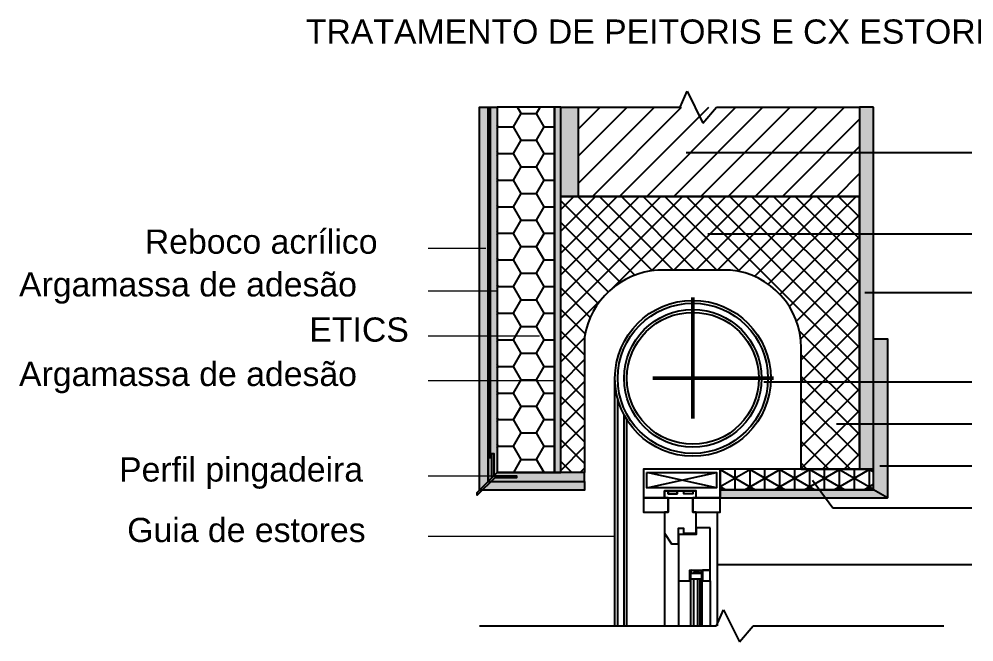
# Model space of a CAD drawing. Header units: millimetres. Extents: x 1778 to 2471, y 1406 to 1876.
# Drawn here: x 2060.618 to 2061.408, y 1493.575 to 1494.09 of the extents above; entities that cross this region are included whole.
import ezdxf

# ---------------------------------------------------------------- set-up
doc = ezdxf.new("R2010")
doc.units = ezdxf.units.MM
doc.linetypes.add('H', pattern=[0.09375, 0.0625, -0.03125])
doc.layers.add('ARQ_PORMENORES', color=8, linetype='Continuous')
doc.styles.get("Standard").update_dxf_attribs({"font": 'arial.ttf'})

msp = doc.modelspace()

# ---------------------------------------------------------------- hatches: boundary and pattern name
at = {"layer": 'ARQ_PORMENORES', "ltscale": 0.0002, "true_color": 0xf7f281}
h = msp.add_hatch(color=51, dxfattribs=at)
h.paths.add_polyline_path([(2061.085904732907, 1493.707528449713), (2061.006392470129, 1493.707528449713), (2060.999149790083, 1493.700285769666), (2061.085904732907, 1493.700285769666)])
h.paths.add_polyline_path([(2061.006392470129, 1494.016852500426), (2060.999149790083, 1494.016852500426), (2060.999149790083, 1493.700285769666), (2061.006392470129, 1493.707528449713)])
at = {"layer": 'ARQ_PORMENORES', "ltscale": 0.0002}
h = msp.add_hatch(color=256, dxfattribs=at)
h.dxf.hatch_style = 1
h.paths.add_polyline_path([(2061.013635150219, 1494.016851982969), (2061.006392470129, 1494.016852500426), (2061.006392470129, 1493.707528449713), (2061.013660282755, 1493.714771129758)])
at = {"layer": 'ARQ_PORMENORES', "ltscale": 0.002}
h = msp.add_hatch(dxfattribs=at)
h.set_pattern_fill('HONEY,_O', color=256, scale=0.004, angle=360)
h.set_pattern_definition([(360, (1924.273631958106, 1550.268946349317), (0.01905, 0.01099852258), [0.0127, -0.0254]), (120, (1924.273631958106, 1550.268946349317), (-0.01904999995837676, 0.01099852265209357), [0.01269999999999999, -0.02539999999999997]), (60.00000000000001, (1924.273631958106, 1550.268946349317), (4.16232377600325e-11, 0.02199704523209356), [-0.0254, 0.0127])])
h.paths.add_polyline_path([(2061.061158279709, 1494.016852500426), (2061.013635150219, 1494.016851982969), (2061.013660282755, 1493.714771131849), (2061.061158279638, 1493.714771130705)])
at = {"layer": 'ARQ_PORMENORES', "ltscale": 0.0002, "true_color": 0x939598}
h = msp.add_hatch(color=252, dxfattribs=at)
h.dxf.hatch_style = 1
h.paths.add_polyline_path([(2061.061158279638, 1493.714771130705), (2061.066254578634, 1493.714771130581), (2061.066254578705, 1494.016852500426), (2061.061158279709, 1494.016852500426)])
at = {"layer": 'ARQ_PORMENORES', "ltscale": 0.0002, "true_color": 0xc7c8ca}
h = msp.add_hatch(color=9, dxfattribs=at)
h.dxf.hatch_style = 1
h.paths.add_polyline_path([(2061.066254578687, 1494.016852500426), (2061.080748866738, 1494.016852500426), (2061.080748866738, 1493.943107035567), (2061.066254578687, 1493.943107035567)])
at = {"layer": 'ARQ_PORMENORES', "ltscale": 0.0002}
h = msp.add_hatch(dxfattribs=at)
h.set_pattern_fill('ANSI31', color=256, scale=0.005, angle=360, style=0)
h.set_pattern_definition([(45, (1924.30936662405, 1549.629303570099), (-0.01122532015133644, 0.01122532015133644), [])])
h.paths.add_polyline_path([(2061.080748866747, 1494.016852500426), (2061.313340996701, 1494.016852500426), (2061.313340996701, 1493.943107035566), (2061.08074886673, 1493.943107035567)])
at = {"layer": 'ARQ_PORMENORES', "ltscale": 0.0002, "true_color": 0xc7c8ca}
h = msp.add_hatch(color=9, dxfattribs=at)
h.dxf.hatch_style = 1
h.paths.add_polyline_path([(2061.313340996701, 1494.016852500426), (2061.324999862904, 1494.016852500426), (2061.324999862904, 1493.717721490127), (2061.313340996702, 1493.717721490127)])
at = {"layer": 'ARQ_PORMENORES', "ltscale": 0.0002}
h = msp.add_hatch(dxfattribs=at)
h.set_pattern_fill('ANSI37', color=256, scale=0.004, angle=270)
h.set_pattern_definition([(315, (1924.273631958106, 1550.268946349317), (0.008980256121069155, 0.00898025612106915), []), (45, (1924.273631958106, 1550.268946349317), (-0.00898025612106915, 0.008980256121069155), [])])
edge = h.paths.add_edge_path()
edge.add_line((2061.206756276575, 1493.882232037344), (2061.146497152142, 1493.882221367832))
edge.add_arc((2061.151213173949, 1493.816229841932), 0.06615982430711248, 94.08763931571049, 170.8456081078182)
edge.add_line((2061.085896012795, 1493.826755563339), (2061.085904732907, 1493.714771130108))
edge.add_line((2061.085904732907, 1493.714771130108), (2061.066254578634, 1493.714771130581))
edge.add_line((2061.066254578634, 1493.714771130581), (2061.066254578687, 1493.943107035567))
edge.add_line((2061.066254578687, 1493.943107035567), (2061.313340996699, 1493.943107035566))
edge.add_line((2061.313340996699, 1493.943107035566), (2061.313340996699, 1493.717721490127))
edge.add_line((2061.313340996699, 1493.717721490127), (2061.265278107073, 1493.717721490127))
edge.add_line((2061.265278107073, 1493.717721490127), (2061.265278107073, 1493.817786614281))
edge.add_arc((2061.200282745, 1493.817559461406), 0.06499575901179702, 0.200242719160842, 84.2839036005939)
at = {"layer": 'ARQ_PORMENORES', "ltscale": 0.0002, "true_color": 0x705651}
h = msp.add_hatch(color=251, dxfattribs=at)
h.dxf.hatch_style = 2
h.paths.add_polyline_path([(2061.336658729111, 1493.825217522272), (2061.324999862905, 1493.825217522272), (2061.324999862906, 1493.700665795013), (2061.336658729111, 1493.693803179369)])
at = {"layer": 'ARQ_PORMENORES', "linetype": 'Continuous', "ltscale": 0.0002}
msp.add_hatch(color=7, dxfattribs=at).paths.add_polyline_path([(2061.009390184825, 1493.710521938341), (2061.009390184825, 1493.730699944012), (2061.010912557502, 1493.730699944012), (2061.010924000464, 1493.712044311018), (2061.029584923915, 1493.712044311018), (2061.029584923915, 1493.710521938341), (2061.011874370877, 1493.710521938341), (2060.997103678419, 1493.69606294849), (2060.997103678419, 1493.698249123545)])
at = {"layer": 'ARQ_PORMENORES', "ltscale": 0.0002}
h = msp.add_hatch(dxfattribs=at)
h.set_pattern_fill('NET3,_O', color=256, scale=3.238573945711311e-05, angle=270)
h.set_pattern_definition([(270, (1768.764683856863, 1347.520622985621), (0.01233896673316009, -3.022100364882128e-18), []), (329.9999999999999, (1768.764683856863, 1347.520622985621), (0.006169483366580052, 0.01068585864736773), []), (29.99999999999996, (1768.764683856863, 1347.520622985621), (-0.006169483366580043, 0.01068585864736773), [])])
h.paths.add_polyline_path([(2061.324999862906, 1493.717721490127), (2061.198189568181, 1493.717721468073), (2061.198189568181, 1493.700665795013), (2061.324999862906, 1493.700665795013)])
at = {"layer": 'ARQ_PORMENORES', "ltscale": 0.0002, "true_color": 0x939598}
h = msp.add_hatch(color=252, dxfattribs=at)
h.dxf.hatch_style = 1
h.paths.add_polyline_path([(2061.085904732995, 1493.714769999067), (2061.013660282755, 1493.714771129758), (2061.006392470129, 1493.707528449713), (2061.085904732907, 1493.707528449713)])
at = {"layer": 'ARQ_PORMENORES', "ltscale": 0.0002, "true_color": 0x705651}
h = msp.add_hatch(color=251, dxfattribs=at)
h.dxf.hatch_style = 2
h.paths.add_polyline_path([(2061.324999862906, 1493.700665795013), (2061.198189568181, 1493.700665795013), (2061.198189568181, 1493.693803179369), (2061.336658729111, 1493.693803179369)])

# ---------------------------------------------------------------- linework, layer by layer
at = {"layer": 'ARQ_PORMENORES'}
for p, q in [((2061.165108528408, 1494.016852500426), (2061.170764454335, 1494.030049660911)), ((2061.170764454335, 1494.030049660911), (2061.183961614818, 1494.003655339942)), ((2061.007907201593, 1494.016729692112), (2061.007892146839, 1493.726331228846)), ((2061.183961614818, 1494.003655339942), (2061.19527346666, 1494.016852500425)), ((2061.324999862906, 1493.717721490128), (2061.324999862904, 1494.016852500426)), ((2061.313340996701, 1493.729380356333), (2061.313340996699, 1493.943107035566)), ((2061.111137890903, 1493.588056417241), (2061.111137890904, 1493.792710756266)), ((2061.113469664144, 1493.588056417241), (2061.113469664144, 1493.775531866384)), ((2061.118716153936, 1493.588056417241), (2061.118716153936, 1493.762389772485)), ((2061.121047927177, 1493.588056417241), (2061.121047927177, 1493.758372224949)), ((2061.265278107073, 1493.717721490127), (2061.313340996701, 1493.717721490127)), ((2061.137563463917, 1493.702168604176), (2061.195274851629, 1493.714806773575)), ((2061.195274851629, 1493.702168604176), (2061.137563463917, 1493.714806773575)), ((2061.274444830521, 1493.708662397313), (2061.291324944718, 1493.685784062318)), ((2061.178369495633, 1493.699632612471), (2061.152137046673, 1493.699632612471)), ((2061.152137046673, 1493.693803179369), (2061.152137046673, 1493.699632612471)), ((2061.152137046673, 1493.699632612471), (2061.178369495633, 1493.699632612471)), ((2061.155050800893, 1493.699632612471), (2061.155050800893, 1493.697194920578)), ((2061.162483328098, 1493.697194920579), (2061.162483328098, 1493.699632612471)), ((2061.168023214208, 1493.697194920579), (2061.168023214208, 1493.699632612471)), ((2061.175455741412, 1493.699632612471), (2061.175455741412, 1493.697194920578)), ((2061.134648747366, 1493.693803179369), (2061.152137046673, 1493.693803179369)), ((2061.155050800893, 1493.697194920578), (2061.162483328098, 1493.697194920579)), ((2061.175455741412, 1493.697194920578), (2061.168023214208, 1493.697194920579)), ((2061.195857794948, 1493.588056417242), (2061.195857794948, 1493.682144313164)), ((2061.163795912877, 1493.668736617029), (2061.167876516049, 1493.668736617029)), ((2061.167876516049, 1493.668736617029), (2061.167876516049, 1493.664656013857)), ((2061.152137046673, 1493.664656013857), (2061.152137046673, 1493.588056417241)), ((2061.182450098805, 1493.631428245175), (2061.174288892462, 1493.634051490071)), ((2061.174288892461, 1493.631428245175), (2061.182450098805, 1493.634051490071)), ((2061.163795912877, 1493.625307340418), (2061.163795912878, 1493.588056417242)), ((2061.173123005841, 1493.625307340418), (2061.173705949151, 1493.624724397107)), ((2061.173705949151, 1493.627056170348), (2061.183033042114, 1493.627056170348)), ((2061.173705949151, 1493.627056170348), (2061.173705949152, 1493.588056417242)), ((2061.176037722392, 1493.627056170348), (2061.176037722392, 1493.588056417242)), ((2061.179535382254, 1493.627056170348), (2061.179535382254, 1493.588056417242)), ((2061.181284212184, 1493.627056170348), (2061.181284212184, 1493.588056417242)), ((2061.183033042114, 1493.627056170348), (2061.183033042115, 1493.588056417242)), ((2061.183615985426, 1493.625307340418), (2061.183033042115, 1493.624724397107)), ((2061.190028361837, 1493.625307340418), (2061.190028361838, 1493.588056417242))]:
    msp.add_line(p, q, dxfattribs=at)
at = {"layer": 'ARQ_PORMENORES', "ltscale": 0.0002}
for p, q in [((2061.170015414691, 1493.979364447125), (2061.406258404137, 1493.979364447125)), ((2061.187935584475, 1493.912125422941), (2061.406258404137, 1493.912162520683)), ((2061.317803555222, 1493.863738847374), (2061.406258404137, 1493.863738847374)), ((2061.234380171055, 1493.789713273771), (2061.406258404137, 1493.789713273771)), ((2061.294429877021, 1493.755070203287), (2061.406258404137, 1493.755070203287)), ((2061.330144479048, 1493.720427132803), (2061.406258404137, 1493.720427132803)), ((2061.291324944718, 1493.685784062318), (2061.406258404137, 1493.685784062318)), ((2061.195857794948, 1493.638880358468), (2061.406258404137, 1493.638880358468)), ((2061.195197259186, 1493.588056417241), (2061.200853185113, 1493.601253577727)), ((2061.200853185113, 1493.601253577727), (2061.214050345596, 1493.574859256757)), ((2060.999149790083, 1493.588056417242), (2061.195197259186, 1493.588056417242)), ((2061.214050345596, 1493.574859256757), (2061.225362197438, 1493.588056417241)), ((2061.225362197438, 1493.588056417241), (2061.383293518649, 1493.588056417242))]:
    msp.add_line(p, q, dxfattribs=at)
at = {"layer": 'ARQ_PORMENORES', "lineweight": 5}
for p, q in [((2061.004391562482, 1493.900028514543), (2060.956604563614, 1493.900028514543)), ((2061.013654828512, 1493.864623752435), (2060.956604563614, 1493.864623752435)), ((2061.048634953353, 1493.827462368733), (2060.956604563617, 1493.827462368733)), ((2061.061158279656, 1493.790597431943), (2060.956604563617, 1493.790597431954)), ((2061.010446779356, 1493.711831302682), (2060.956696622594, 1493.711831302682)), ((2061.111137890903, 1493.661831302681), (2060.956696622594, 1493.661831302681))]:
    msp.add_line(p, q, dxfattribs=at)
at = {"layer": 'ARQ_PORMENORES', "linetype": 'H', "lineweight": 50}
for p, q in [((2061.175584857426, 1493.859514156046), (2061.175584857426, 1493.725907356485)), ((2061.242388257206, 1493.792710756265), (2061.108781457646, 1493.792710756265))]:
    msp.add_line(p, q, dxfattribs=at)
at = {"layer": 'ARQ_PORMENORES', "ltscale": 0.0002}
for points in [[(2061.006392470129, 1493.707528449713), (2060.999149790083, 1493.700285769667), (2060.999149790083, 1494.016852500426), (2061.006392470129, 1494.016852500426), (2061.006392470129, 1493.707528449713)], [(2061.006392470129, 1493.707528449713), (2061.006392470129, 1494.016852500426), (2061.013635150176, 1494.016852500426), (2061.013660282755, 1493.714771129758)], [(2060.999149790083, 1493.700285769666), (2061.006392470129, 1493.707528449713), (2061.006392470129, 1493.707528449713), (2061.085904732907, 1493.707528449713), (2061.085904732907, 1493.700285769666), (2060.999149790083, 1493.700285769666), (2060.999149790083, 1493.700285769667)]]:
    msp.add_lwpolyline(points, dxfattribs=at)
at = {"layer": 'ARQ_PORMENORES', "ltscale": 0.002}
msp.add_lwpolyline([(2061.013660282755, 1493.714771131849), (2061.013660282755, 1493.714771131849), (2061.013660282755, 1493.714771131849), (2061.061158279638, 1493.714771130705), (2061.061158279709, 1494.016852500426), (2061.013635150219, 1494.016851982969), (2061.013660282755, 1493.714771131849)], dxfattribs=at)
at = {"layer": 'ARQ_PORMENORES', "ltscale": 0.0002}
for points in [[(2061.061158279638, 1493.714771130705), (2061.066254578634, 1493.714771130581), (2061.066254578705, 1494.016852500426), (2061.061158279709, 1494.016852500426)], [(2061.336658729111, 1493.693803179369), (2061.324999862906, 1493.700665795013), (2061.324999862905, 1493.825217522272), (2061.336658729111, 1493.825217522272)], [(2061.198189568181, 1493.700665795013), (2061.324999862906, 1493.700665795013), (2061.324999862906, 1493.717721490127), (2061.198189568181, 1493.717721490127)], [(2061.085904732995, 1493.714769999067), (2061.013660282755, 1493.714771131849), (2061.006392470129, 1493.707528449713), (2061.085904732907, 1493.707528449713)], [(2061.324999862906, 1493.700665795013), (2061.198189568181, 1493.700665795013), (2061.198189568181, 1493.693803179369), (2061.336658729111, 1493.693803179369)]]:
    msp.add_lwpolyline(points, close=True, dxfattribs=at)
at = {"layer": 'ARQ_PORMENORES'}
for points in [[(2061.195273466661, 1494.016852500426), (2061.313340996701, 1494.016852500426), (2061.313340996701, 1494.016852500426), (2061.313340996701, 1493.943107035566), (2061.066254578687, 1493.943107035567), (2061.066254578705, 1494.016852500426), (2061.066254578705, 1494.016852500426), (2061.066254578705, 1494.016852500426), (2061.066254578705, 1494.016852500426), (2061.066254578705, 1494.016852500426), (2061.066254578705, 1494.016852500426), (2061.066254578705, 1494.016852500426), (2061.066254578705, 1494.016852500426)], [(2061.066254578705, 1494.016852500426), (2061.165108528408, 1494.016852500426)]]:
    msp.add_lwpolyline(points, dxfattribs=at)
for points in [[(2061.066254578687, 1494.016852500426), (2061.080748866738, 1494.016852500426), (2061.080748866738, 1493.943107035567), (2061.066254578687, 1493.943107035567)], [(2061.324999862904, 1494.016852500426), (2061.313340996701, 1494.016852500426), (2061.313340996701, 1493.717721490127), (2061.324999862904, 1493.717721490127)], [(2061.134648747366, 1493.693803179369), (2061.198189568181, 1493.693803179369), (2061.198189568181, 1493.717721490126), (2061.134648747366, 1493.717721490126)], [(2061.137563463917, 1493.714806773575), (2061.195274851629, 1493.714806773575), (2061.195274851629, 1493.702168604176), (2061.137563463917, 1493.702168604176)], [(2061.155051763224, 1493.693803179369), (2061.152137046673, 1493.693803179369), (2061.134648747366, 1493.693803179369), (2061.134648747366, 1493.682144313164), (2061.155051763224, 1493.682144313164)], [(2061.198189568181, 1493.693803179369), (2061.176620665702, 1493.693803179369), (2061.175454779082, 1493.693803179369), (2061.175454779082, 1493.682144313164), (2061.198189568181, 1493.682144313164)], [(2061.190028361837, 1493.669028088684), (2061.178369495633, 1493.669028088684), (2061.178369495633, 1493.664656013857), (2061.178369495633, 1493.663490127237), (2061.163795912877, 1493.663490127237), (2061.163795912877, 1493.655911864204), (2061.163795912877, 1493.625307340418), (2061.173123005841, 1493.625307340418), (2061.173123005841, 1493.634051490071), (2061.183615985426, 1493.634051490071), (2061.190028361837, 1493.634051490071)], [(2061.173705949151, 1493.631428245175), (2061.173705949151, 1493.627056170348), (2061.183033042114, 1493.627056170348), (2061.183033042114, 1493.631428245175)], [(2061.182450098805, 1493.634051490071), (2061.182450098805, 1493.631428245175), (2061.174288892461, 1493.631428245175), (2061.174288892462, 1493.634051490071)], [(2061.190028361837, 1493.634051490071), (2061.183615985426, 1493.634051490071), (2061.183615985426, 1493.625307340418), (2061.190028361837, 1493.625307340418)]]:
    msp.add_lwpolyline(points, close=True, dxfattribs=at)
for points in [[(2061.206756276575, 1493.882232037344), (2061.146497152142, 1493.882221367832, 0.3480312212083593), (2061.085896012795, 1493.826755563339), (2061.085904732907, 1493.714771130108), (2061.066254578634, 1493.714771130581), (2061.066254578687, 1493.943107035567), (2061.313340996699, 1493.943107035566), (2061.313340996699, 1493.717721490127), (2061.265278107073, 1493.717721490127), (2061.265278107073, 1493.817786614281, 0.384282922357441)], [(2061.175454779082, 1493.693803179369), (2061.176620665702, 1493.693803179369), (2061.178369495633, 1493.693803179369), (2061.178369495633, 1493.699632612471), (2061.175455741412, 1493.699632612471), (2061.175455741412, 1493.698384421337, -0.01012815480678799), (2061.175455741412, 1493.698337193061), (2061.175455741412, 1493.697194920578), (2061.169189339995, 1493.697194920579), (2061.168023214208, 1493.697194920579), (2061.168023214208, 1493.699632612471), (2061.162483328098, 1493.699632612471), (2061.162483328098, 1493.697194920579), (2061.155050800893, 1493.697194920578), (2061.155050800893, 1493.698337193061, -0.01012815480678799), (2061.155050800893, 1493.698384421337), (2061.155050800893, 1493.699632612471), (2061.152137046673, 1493.699632612471), (2061.152137046673, 1493.693803179369), (2061.155051763224, 1493.693803179369), (2061.155051763224, 1493.682144313164), (2061.152137046673, 1493.682144313164), (2061.152137046673, 1493.664656013857), (2061.157966479775, 1493.655911864204), (2061.163795912877, 1493.655911864204), (2061.163795912877, 1493.663490127237), (2061.163795912877, 1493.668736617029), (2061.167876516049, 1493.668736617029), (2061.167876516049, 1493.664656013857), (2061.178369495633, 1493.664656013857), (2061.178369495633, 1493.669028088684), (2061.178369495633, 1493.682144313164), (2061.175454779082, 1493.682144313164)]]:
    msp.add_lwpolyline(points, format="xyb", close=True, dxfattribs=at)
at = {"layer": 'ARQ_PORMENORES', "color": 7, "linetype": 'Continuous', "ltscale": 0.0002}
msp.add_lwpolyline([(2061.009390184825, 1493.710521938341), (2061.009390184825, 1493.730699944012), (2061.010912557502, 1493.730699944012), (2061.010924000464, 1493.712044311018), (2061.029584923915, 1493.712044311018), (2061.029584923915, 1493.710521938341), (2061.011874370877, 1493.710521938341), (2060.997103678419, 1493.69606294849), (2060.997103678419, 1493.69606294849), (2060.997103678419, 1493.698249123545)], close=True, dxfattribs=at)
at = {"layer": 'ARQ_PORMENORES'}
for radius in [0.06444696652271167, 0.06211519328172212, 0.05686870348966131, 0.05453693024867177]:
    msp.add_circle((2061.175584857426, 1493.792710756265), radius, dxfattribs=at)

# ---------------------------------------------------------------- texts
for s, p in [('TRATAMENTO DE PEITORIS E CX ESTORES', (2060.855423572466, 1494.069309085777)), ('Reboco acrílico', (2060.722229358813, 1493.895703205538)), ('Argamassa de adesão', (2060.618187548329, 1493.860361645464)), ('ETICS', (2060.858381508825, 1493.823002755403)), ('Argamassa de adesão', (2060.618187548333, 1493.786335324984)), ('Perfil pingadeira', (2060.700941356525, 1493.707371689352)), ('Guia de estores', (2060.707669959895, 1493.657371689352))]:
    msp.add_text(s, height=0.02, dxfattribs=at).set_placement(p)

doc.saveas('drawing.dxf')
